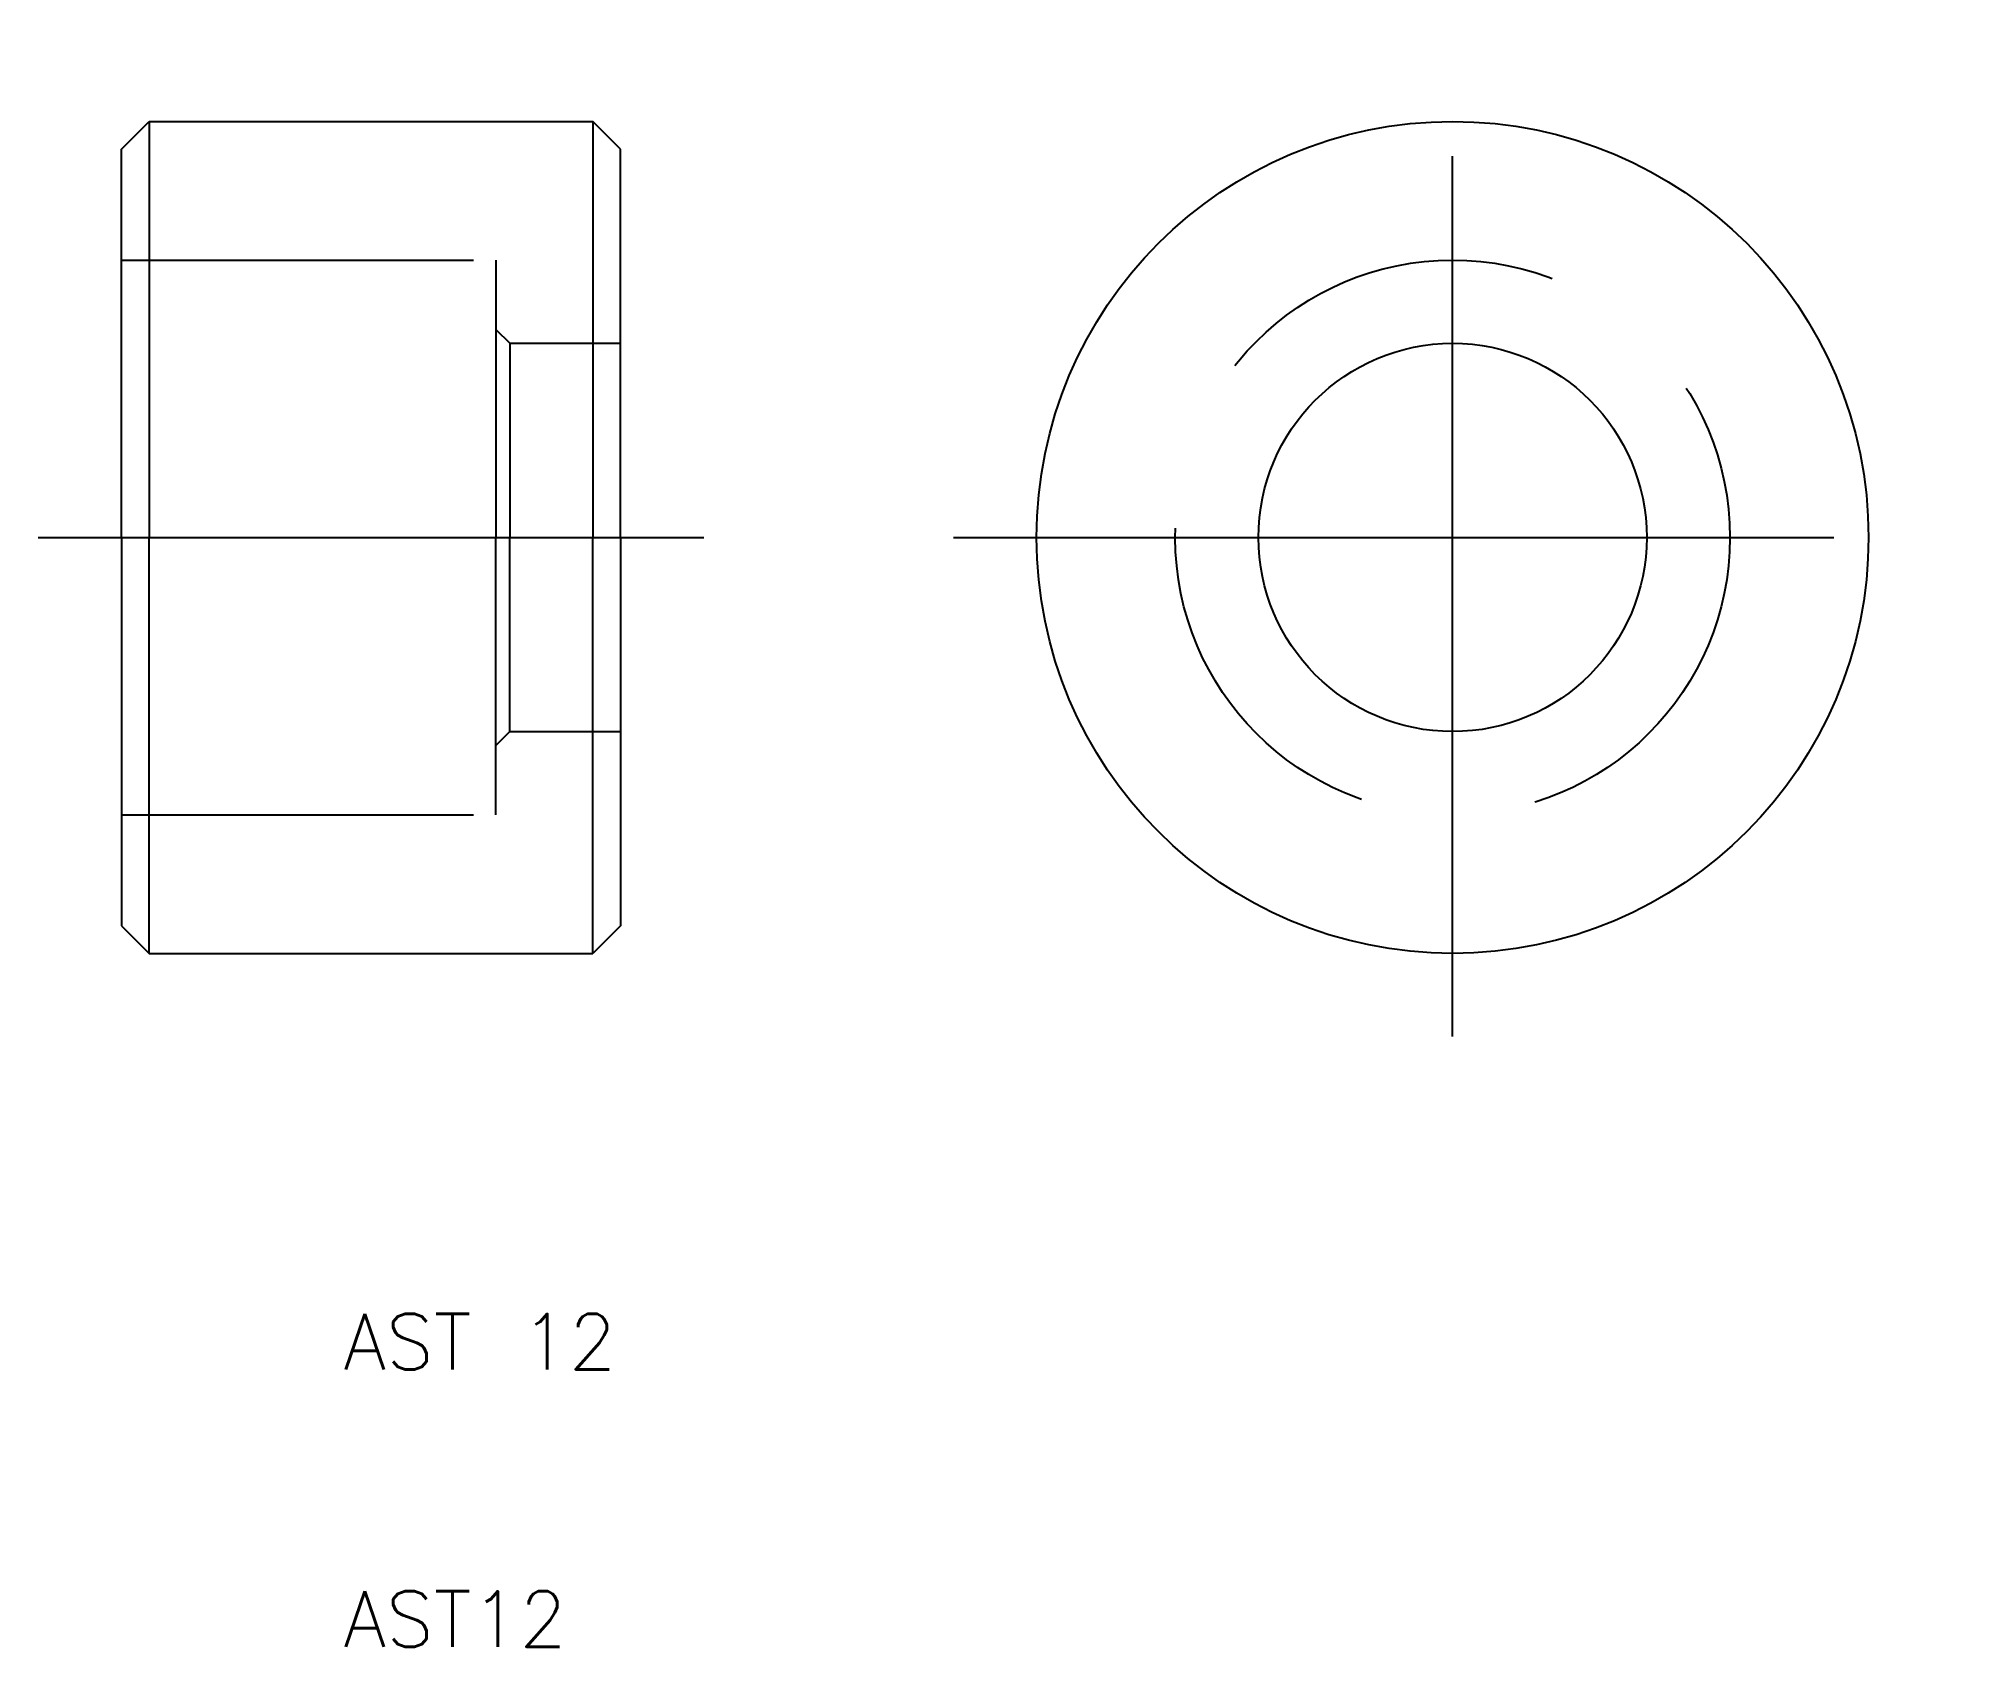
# Model space of a CAD drawing. Extents: x -1 to 68, y 10 to 68.
import ezdxf

# ---------------------------------------------------------------- set-up
doc = ezdxf.new("R2010")
doc.units = 0
doc.linetypes.add('CENTER', pattern=[50.8, 31.75, -6.35, 6.35, -6.35])
doc.linetypes.add('DASHED', pattern=[19.05, 12.7, -6.35])
doc.layers.get('0').update_dxf_attribs({"linetype": 'CONTINUOUS'})
doc.layers.add('CENTER', color=1, linetype='CENTER')
doc.styles.get("Standard").update_dxf_attribs({"font": 'txt.shx'})

msp = doc.modelspace()

# ---------------------------------------------------------------- linework, layer by layer
for p, q in [((2, 64), (3, 65)), ((3, 65), (3, 50)), ((3, 65), (19, 65)), ((19, 65), (19, 50)), ((20, 64), (19, 65)), ((2, 50), (2, 64)), ((20, 50), (20, 64)), ((2, 50), (2, 36)), ((3, 35), (3, 50)), ((19, 35), (19, 50)), ((20, 50), (20, 36)), ((2, 36), (3, 35)), ((20, 36), (19, 35)), ((3, 35), (19, 35))]:
    msp.add_line(p, q)
at = {"color": 3, "linetype": 'DASHED'}
for p, q in [((2, 60), (15.5, 60)), ((15.5, 60), (15.5, 50)), ((15.5, 57.5), (16, 57)), ((16, 57), (16, 50)), ((16, 57), (20, 57)), ((15.5, 40), (15.5, 50)), ((16, 43), (16, 50)), ((15.5, 42.5), (16, 43)), ((16, 43), (20, 43)), ((2, 40), (15.5, 40))]:
    msp.add_line(p, q, dxfattribs=at)
for radius in [15, 7]:
    msp.add_circle((50, 50), radius)
msp.add_circle((50, 50), 10, dxfattribs=at)
at = {"layer": 'CENTER'}
for p, q in [((50, 32), (50, 68)), ((-1, 50), (23, 50)), ((32, 50), (68, 50))]:
    msp.add_line(p, q, dxfattribs=at)

# ---------------------------------------------------------------- texts
for s, p in [('AST 12', (10, 20)), ('AST12', (10, 10))]:
    msp.add_text(s, height=2).set_placement(p)

doc.saveas('drawing.dxf')
